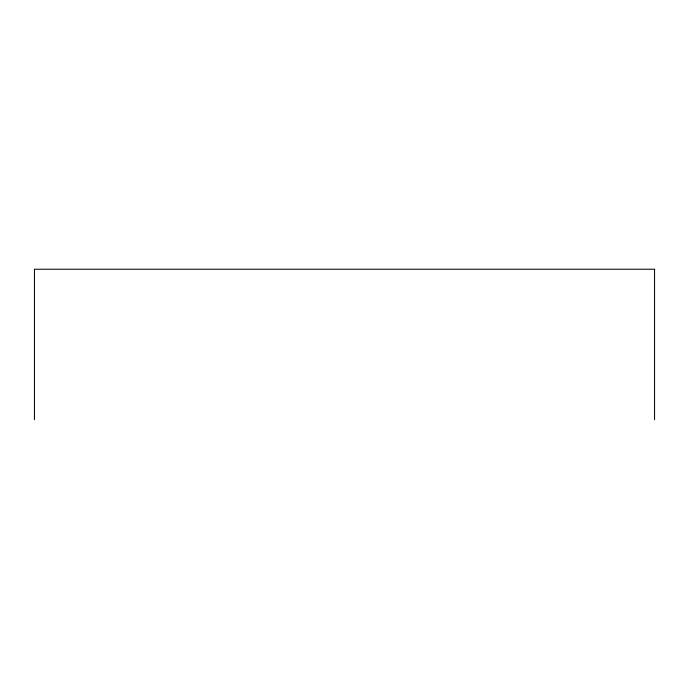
<?xml version="1.0" encoding="UTF-8"?>
<svg xmlns="http://www.w3.org/2000/svg" width="689" height="689" viewBox="0 0 689 689"><rect width="100%" height="100%" fill="white"/><g stroke="black" fill="none" stroke-linecap="round" stroke-linejoin="round"><path stroke-width="1.03" d="M654.55 419.765L654.55 269.235L34.45 269.235L34.45 419.765"/></g></svg>
